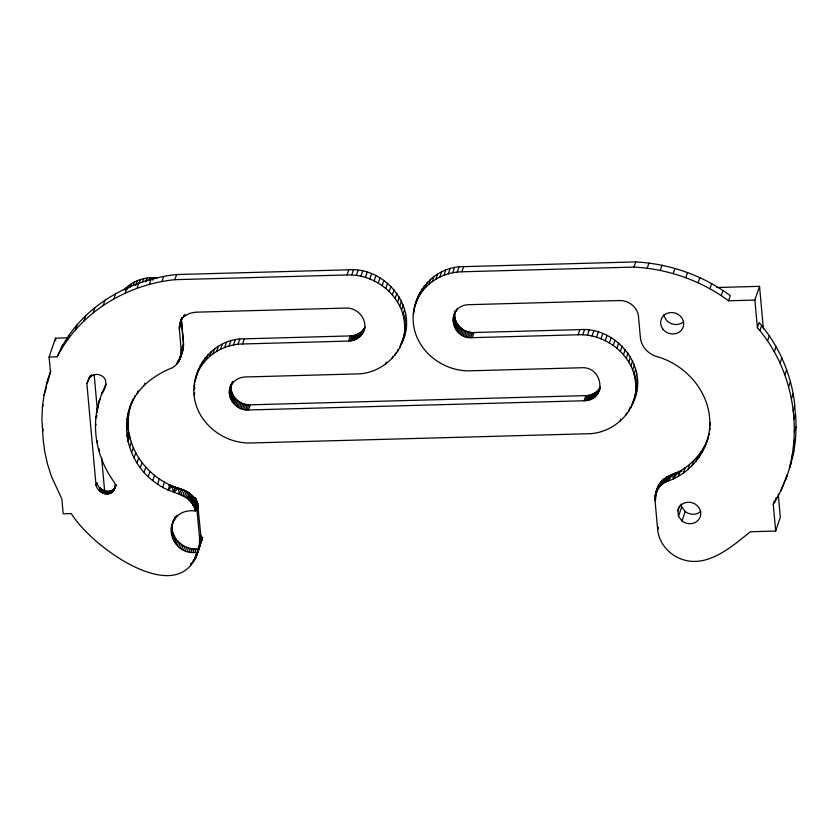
<?xml version="1.0" encoding="UTF-8"?>
<svg xmlns="http://www.w3.org/2000/svg" width="838" height="838" viewBox="0 0 838 838"><rect width="100%" height="100%" fill="white"/><g stroke="black" fill="none" stroke-linecap="round" stroke-linejoin="round"><path stroke-width="1.26" d="M200.649 535.953L202.649 537.629L197.674 552.263C165.715 557.291 161.325 506.969 195.505 510.971C191.734 492.912 169.412 493.781 157.596 484.102C130.602 466.839 118.273 429.779 132.551 400.491M131.346 403.591C126.245 415.952 129.523 429.108 128.046 441.846L129.785 436.703L128.968 432.45L127.041 436.273L128.664 431.476M677.869 510.751L678.497 516.302L682.006 520.964A11.617 10.622 18.7 0 0 699.332 518.691A11.617 10.622 18.7 0 0 692.984 503.051A11.617 10.622 18.7 0 0 677.869 510.751L679.461 506.037M129.597 408.735C135.861 388.382 153.867 375.036 172.869 367.568C178.515 363.786 181.867 356.894 181.186 350.116L179.238 327.731L181.72 318.042M68.548 337.819L55.465 338.185L49.086 357.04L50.469 371.674L46.729 383.228L44.037 395.086L42.424 407.163L41.9 419.388L43.199 439.908L44.864 452.258L47.619 464.482L51.453 476.518L61.855 498.935L63.185 513.788L71.314 513.568C93.437 550.147 194.123 620.309 200.785 535.252L197.653 503.397L195.883 498.861L191.326 495.687M195.746 377.917C201.508 357.69 221.997 344.188 242.601 343.978L348.566 341.066C356.401 341.056 363.755 335.169 364.865 327.249C362.121 332.581 356.223 335.808 350.305 335.923L244.34 338.835C214.978 338.248 191.389 366.332 194.07 394.928C196.459 422.981 224.05 444.182 251.505 442.967L587.071 433.759C613.741 434.126 638.839 410.117 635.602 382.798C633.214 354.757 605.612 333.555 578.157 334.76L472.192 337.672C450.153 339.547 445.544 304.948 469.228 304.676L619.345 300.549C628.5 300.151 637.697 307.211 638.493 316.565L640.379 337.505C641.154 346.513 648.298 354.118 656.845 356.538C685.096 364.509 708.508 390.351 709.723 420.267C711.452 447.639 692.104 473.302 666.42 481.661C659.108 484.877 654.237 492.849 655.075 500.831L657.652 529.501C658.773 542.49 668.221 553.782 680.121 558.6C706.35 569.316 731.385 547.046 750.324 531.753L775.684 531.051L780.325 517.339L778.23 493.98M632.512 403.853C650.906 368.888 617.334 326.705 579.906 329.617L473.941 332.529C462.901 333.252 452.08 322.274 455.264 311.128M793.796 419.293L795.534 414.14C796.928 432.293 795.356 450.865 789.417 468.128C801.788 419.89 790.203 365.504 757.384 327.689L754.902 300.067L759.542 286.345L716.689 287.528M89.54 377.09L86.88 383.542L96.035 485.349C97.994 492.922 109.16 497.542 114.073 490.251C115.686 487.81 115.623 484.49 114.104 482.018C96.873 458.606 90.389 426.94 99.89 399.139L97.061 409.677M96.621 417.586L96.747 415.239L95.878 417.806M181.259 319.749L181.05 324.034L179.301 329.177M197.674 552.263L197.401 553.279L199.402 547.444L196.49 555.929L200.073 545.088L198.836 548.838C184.088 551.247 168.27 536.949 172.879 521.802M414.988 305.734C420.749 285.507 441.238 272.004 461.843 271.795L634.041 267.071C667.907 268.925 701.28 280.541 728.557 300.79L730.296 295.646C703.019 275.398 669.646 263.781 635.78 261.917L463.582 266.652C434.22 266.065 410.63 294.159 413.312 322.745C415.7 350.797 443.292 371.999 470.747 370.794L581.132 367.756C603.13 365.881 607.822 400.47 584.096 400.753L248.54 409.971C235.352 411.008 224.416 395.704 231.466 383.856M598.657 392.09L600.396 386.947C597.662 392.278 591.754 395.505 585.846 395.609L250.279 404.827C239.647 405.466 229.13 395.41 231.351 384.527M229.947 388.287C231.875 381.541 238.704 377.048 245.576 376.974L355.951 373.947C382.62 374.314 407.718 350.305 404.482 322.986C402.093 294.945 374.502 273.743 347.047 274.948L174.849 279.683C126.381 284.543 79.547 312.825 57.214 356.82L49.086 357.04M401.402 344.041C419.796 309.075 386.224 266.893 348.786 269.805L176.588 274.539C126.8 279.693 76.897 309.568 57.214 356.82M171.916 485.862L171.874 486.553M191.315 495.625L195.883 498.861M186.822 492.199L189.671 493.488L188.885 499.72L191.022 494.588L190.163 500.988L191.912 495.373C187.314 490.796 180.935 488.994 174.933 487.056C152.998 478.844 135.054 459.716 129.785 436.703M175.425 488.166L175.551 487.297L173.665 492.472L171.895 486.25L173.634 486.543M97.26 411.751L97.941 407.1M678.371 471.951L678.539 476.068L679.22 471.532C692.712 464.095 703.48 451.724 708.403 437.069L706.654 442.213M190.896 494.996L195.621 498.977L193.306 505.272L194.458 497.961L188.843 493.477L190.708 494.315L188.885 499.72L190.017 493.75M710.268 422.404L709.723 425.861L710.142 423.599M194.458 497.961L193.306 505.272L195.254 498.736L194.07 497.688L195.621 498.977L194.102 506.833L196.417 499.972L194.133 497.363L192.384 503.764L193.494 496.934L191.336 502.339L191.912 495.373L189.367 494.399M197.653 503.397L195.285 510.08L197.653 503.397L196.815 508.331L199.622 538.677L199.214 547.12L200.554 542.668L199.612 544.333L200.911 537.734L199.622 538.677L200.785 535.252M191.347 495.436L196.417 499.972L189.618 494.357L194.301 497.793L192.384 503.764L193.683 497.144M198.585 549.634L193.955 560.936L195.945 555.06L195.642 555.573M190.163 500.988L191.378 494.891M655.798 495.771L655.065 497.458C655.641 482.112 668.284 473.983 682.017 471.155M188.739 493.603L192.646 496.075L191.336 502.339L193.243 496.683L189.398 494.211M179.091 359.418L178.651 361.419L180.327 356.611M194.825 498.327L194.133 497.793L194.961 498.463L193.306 505.272L195.359 498.82L194.091 497.751L195.464 498.893L193.306 505.272L194.825 498.327L191.473 495.708L194.112 497.583L192.384 503.764M202.649 537.629L195.338 558.496L195.966 555.604M46.048 388.759L46.593 386.381M47.127 384.014L50.709 371.15M195.285 510.08L197.181 501.836L194.762 508.436L196.584 500.307L194.102 506.833M172.9 486.721L174.933 487.056L173.665 492.472L178.295 488.24L179.416 494.41L181.197 489.141L186.026 491.152M178.442 360.665L177.729 362.823L178.253 360.623M196.721 375.885L197.485 372.763M416.727 300.591L413.962 309.892M197.276 552.472L195.338 558.496L196.134 555.301M178.955 489.046L179.102 488.491L182.485 490.01M193.306 505.272L195.118 498.62M196.406 554.232L197.202 552.64L195.338 558.496L196.302 554.986M177.729 362.823L178.4 360.445M197.108 552.829L195.338 558.496L196.731 553.625M180.61 356.789L182.914 349.928L179.437 359.931L180.421 356.548M657.987 487.297L658.322 486.187L655.651 494.148L658.479 485.82L659.422 484.972L658.542 485.663L656.164 492.555L658.773 485.202L660.815 483.547M197.024 553.017L195.338 558.496L196.825 553.415M662.25 480.509L659.579 486.794L661.402 481.389L662.984 480.31L662.25 480.509L660.742 485.548L662.544 480.216L668.776 476.654C665.351 477.388 665.875 479.022 662.544 480.216L663.193 480.446M186.947 492L189.137 493.1L187.503 498.547L189.671 493.488M195.338 558.496L196.93 553.216M181.092 352.955L182.914 349.928M182.255 352.023L179.437 359.931L182.359 351.73M153.029 280.039L153.794 277.64L157.219 277.849M149.614 280.101L150.379 277.703L153.794 277.64L152.474 279.829M657.882 487.632L655.285 495.792L657.558 489.193M145.843 281.641L146.996 278.048L150.379 277.703L149.059 279.944M658.291 486.239L655.651 494.148L658.647 485.432L660.711 483.557M655.054 499.134L655.787 496.85M179.437 359.931L181.165 354.61M181.825 353.144L180.097 358.392L183.585 344.858L181.333 319.11M775.684 531.051L773.265 504.204C781.592 491.623 786.788 477.335 791.156 462.985M181.93 352.861L180.097 358.392L183.019 349.593L183.512 346.628L181.27 351.803L183.585 344.858L181.186 350.116L183.512 343.255L181.312 319.184M660.952 482.709L659.516 483.872L657.61 489.528L660.742 482.625L657.61 489.528L659.37 484.134L656.814 491.016L658.773 485.202M46.729 383.228L48.468 378.085M44.037 395.086L45.786 389.942M61.017 349.76L62.756 344.617M42.424 407.163L43.126 405.11M67.742 339.568L69.481 334.425M75.378 329.973L77.117 324.83M42.466 431.654L43.272 429.255M83.884 321.038L85.623 315.895M93.186 312.836L94.924 307.693M103.221 305.409L104.97 300.266M113.937 298.81L115.675 293.667M86.88 383.542L89.697 376.974M89.111 378.692L90.347 375.497M89.477 378.074L90.473 375.77M89.896 377.488L91.468 374.722M125.501 290.053L126.318 287.654C132.027 282.437 139.359 279.159 146.996 278.048L145.77 281.652M125.239 293.101L126.988 287.947M127.575 289.173L128.79 285.569M130.246 287.308L131.461 283.705M133.085 285.674L134.3 282.081M135.683 285.486L137.306 280.688M137.065 288.293L138.815 283.15M105.787 384.453L101.723 393.975C105.368 389.178 108.636 380.253 102.236 376.126C98.936 373.738 94.003 373.706 90.892 376.44M139.213 283.15L140.428 279.546M105.452 385.868L106.028 384.15M142.45 282.27L143.675 278.666M95.459 426.05L96.035 424.332M149.332 284.438L151.081 279.295M96.946 442.579L97.522 440.872M98.842 450.76L99.418 449.042M161.954 281.568L163.703 276.414M96.035 485.349L96.904 482.772C98.716 491.843 113.612 495.132 116 485.055L114.733 488.983M99.135 490.052L100.005 487.486M99.607 490.649L100.476 488.083M100.12 491.215L101 488.638M100.696 491.728L101.566 489.151M101.304 492.199L102.173 489.622M128.078 414.066L129.817 408.923M131.608 403.56L133.001 399.443M101.953 492.618L102.823 490.041M127.051 419.534L128.801 414.391M134.09 398.595L135.138 395.505M102.645 492.985L103.514 490.419M174.849 279.683L176.588 274.539M103.357 493.299L104.226 490.733M137.034 393.86L138.081 390.77M126.538 430.68L128.162 425.872L126.538 425.076L128.277 419.932M104.09 493.561L104.96 490.984M104.844 493.75L105.714 491.183M105.609 493.886L106.478 491.319M106.384 493.959L107.254 491.393M107.159 493.97L108.029 491.403M144.188 385.239L144.89 383.186M107.924 493.917L108.793 491.351M108.678 493.802L109.548 491.236M109.411 493.624L110.281 491.058M110.134 493.393L111.004 490.817M110.815 493.1L111.684 490.523M111.475 492.744L112.344 490.167M112.083 492.335L112.952 489.769M112.659 491.885L113.528 489.308M113.182 491.382L114.052 488.816M113.654 490.838L114.523 488.271M115.277 486.197L115.854 484.479M114.073 490.251L115.822 485.202M129.555 447.335L131.304 442.192M131.556 452.719L133.294 447.565M134.028 457.936L135.766 452.792M179.521 324.893L181.972 317.77M179.311 326.307L181.06 321.164M179.856 323.499L182.338 317.571M179.238 327.731L180.987 322.588L180.809 320.116M181.647 319.624L184.119 315.308M183.428 317.372L185.167 314.302M136.961 462.974L138.699 457.831M140.323 467.782L142.062 462.639M180.18 356.894L178.651 361.419L180.097 356.559L179.521 357.428M144.094 472.339L145.833 467.185M148.253 476.592L149.992 471.448M152.767 480.52L154.506 475.376M157.596 484.102L159.335 478.948M197.15 373.874L198.899 368.73M194.72 382.065L196.469 376.922M198.941 369.987L200.68 364.844M194.102 386.308L194.804 384.254M201.099 366.279L202.838 361.136M194.238 389.586L194.929 387.523M203.603 362.77L205.341 357.627M162.719 487.297L164.458 482.154M194.07 394.928L194.772 392.875M206.441 359.502L208.18 354.359M209.584 356.496L211.333 351.352M213.02 353.762L214.758 348.618M172.324 486.019L168.082 490.094L169.831 484.951M216.707 351.332L218.446 346.188M220.624 349.226L222.374 344.083M224.752 347.456L226.49 342.313M229.036 346.042L230.785 340.898M181.155 494.986L182.642 489.633M171.298 526.966L173.466 520.115M173.057 521.927L173.833 519.644M171.036 528.726L172.199 525.3M173.948 520.377L175.111 516.952M233.467 344.984L235.206 339.84M170.952 530.517L172.104 527.092M174.995 518.921L175.771 516.637M182.841 495.698L184.622 490.45L182.579 489.79M171.025 532.319L172.188 528.893M176.179 517.559L176.954 515.276M171.266 534.12L172.429 530.684M184.475 496.536L186.256 491.267M171.685 535.891L172.848 532.465M172.261 537.64L173.414 534.204M186.026 497.489L187.817 492.189M238.002 344.292L239.741 339.149M172.995 539.337L174.147 535.911M173.875 540.981L175.037 537.546M174.912 542.553L176.074 539.117M242.601 343.978L244.34 338.835M176.085 544.04L177.247 540.615M229.612 389.67L232.063 382.557M229.403 391.084L231.141 385.941M177.384 545.433L178.546 542.008M231.738 384.412L232.786 381.321M229.329 392.519L231.079 387.376M229.392 393.965L231.131 388.811M229.591 395.4L231.33 390.246M178.808 546.722L179.961 543.296M229.916 396.814L231.665 391.671M230.377 398.218L232.126 393.064M180.338 547.905L181.49 544.47M230.963 399.569L232.713 394.426M231.676 400.889L233.414 395.746M181.961 548.953L183.124 545.528M195.505 510.971L197.998 504.989L197.045 510.017L198.208 506.581M232.503 402.146L234.242 397.003M183.669 549.875L184.831 546.449M233.435 403.34L235.185 398.186M234.483 404.45L236.222 399.307M185.449 550.66L186.612 547.235M235.614 405.487L237.353 400.344M187.293 551.299L188.456 547.874M236.84 406.43L238.579 401.276M189.179 551.792L190.341 548.366M238.139 407.268L239.888 402.125M239.511 408.001L241.25 402.858M191.095 552.127L192.258 548.701M240.935 408.63L242.674 403.487M193.023 552.315L194.186 548.88M242.412 409.143L244.151 404M191.221 563.304L190.509 565.42L191.452 563.031M194.961 552.336L196.113 548.911M243.921 409.541L245.66 404.387M192.342 563.251L193.452 559.962M200.816 539.222L201.581 536.949M197.433 552.074L201.728 539.63L197.339 552.315M245.45 409.803L247.189 404.66M246.99 409.95L248.739 404.806M248.54 409.971L250.279 404.827M347.047 274.948L348.786 269.805M351.677 275.011L353.416 269.867M356.318 275.451L358.056 270.307M360.906 276.257L362.655 271.114M365.431 277.441L367.18 272.287M348.566 341.066L350.305 335.923M369.851 278.97L371.59 273.827M350.106 340.961L351.845 335.818M351.614 340.731L353.353 335.588M353.091 340.375L354.83 335.231M374.136 280.856L375.874 275.712M354.516 339.903L356.265 334.76M355.888 339.317L357.637 334.173M357.198 338.615L358.936 333.472M358.434 337.808L360.172 332.665M359.575 336.897L361.314 331.754M378.242 283.066L379.981 277.923M360.623 335.891L362.362 330.748M361.566 334.802L363.304 329.659M362.404 333.629L364.142 328.486M363.116 332.393L365.106 326.988M382.149 285.59L383.888 280.447M385.815 288.419L387.554 283.275M389.22 291.519L390.969 286.366M392.341 294.861L394.09 289.718M395.159 298.433L396.898 293.29M397.631 302.214L399.38 297.061M399.768 306.153L401.507 301.01M401.528 310.228L403.267 305.084M385.532 364.153L386.234 362.1M402.9 314.418L404.649 309.274M403.895 318.681L405.634 313.538M392.111 358.413L392.813 356.36M404.482 322.986L406.221 317.843M394.949 355.144L395.641 353.091M404.67 327.312L406.409 322.169M397.453 351.646L398.155 349.582M404.45 331.607L406.189 326.464M399.611 347.938L401.35 342.794M403.832 335.849L405.571 330.706M416.392 301.69L418.131 296.547M418.183 297.804L419.922 292.661M413.344 314.135L414.391 311.045M420.341 294.096L422.08 288.953M422.844 290.587L424.583 285.444M425.683 287.319L427.422 282.176M428.826 284.312L430.564 279.169M432.261 281.578L434 276.435M435.949 279.159L437.687 274.016M439.866 277.053L441.605 271.9M443.993 275.283L445.732 270.129M448.278 273.858L450.027 268.715M452.709 272.8L454.447 267.657M457.244 272.109L458.983 266.966M461.843 271.795L463.582 266.652M453.526 316.272L455.338 310.877M453.222 317.592L454.971 312.448M453.044 318.932L454.783 313.789M455.118 312.553L455.809 310.5M452.991 320.294L454.73 315.151M455.862 311.422L456.563 309.358M456.71 310.353L457.412 308.3M453.054 321.656L454.793 316.513M453.243 323.091L454.992 317.948M453.578 324.516L455.317 319.372M454.039 325.909L455.778 320.765M454.625 327.27L456.364 322.127M455.327 328.58L457.077 323.437M456.155 329.837L457.904 324.694M457.098 331.031L458.836 325.888M458.135 332.152L459.873 327.009M459.276 333.178L461.015 328.035M460.491 334.121L462.241 328.978M461.801 334.97L463.54 329.816M463.163 335.703L464.912 330.56M464.598 336.331L466.337 331.188M466.064 336.845L467.803 331.701M467.573 337.232L469.311 332.089M469.102 337.505L470.851 332.361M470.652 337.651L472.391 332.508M472.192 337.672L473.941 332.529M578.157 334.76L579.906 329.617M582.798 334.823L584.536 329.68M587.428 335.263L589.166 330.12M592.026 336.069L593.765 330.926M596.551 337.243L598.29 332.099M600.972 338.782L602.711 333.639M584.096 400.753L585.846 395.609M605.245 340.668L606.995 335.525M585.636 400.648L587.375 395.505M587.145 400.417L588.884 395.274M588.622 400.072L590.361 394.928M634.041 267.071L635.78 261.917M590.046 399.6L591.796 394.447M609.362 342.878L611.101 337.735M591.429 399.003L593.168 393.86M592.728 398.301L594.477 393.158M593.964 397.495L595.703 392.352M595.106 396.584L596.845 391.44M596.153 395.578L597.892 390.435M613.259 345.403L614.998 340.259M597.096 394.489L598.845 389.345M597.934 393.326L599.673 388.183M599.254 390.791L600.417 387.386M616.936 348.231L618.674 343.088M647.208 268.233L648.947 263.09M620.34 351.332L622.079 346.178M623.462 354.673L625.2 349.53M626.269 358.245L628.018 353.102M628.751 362.016L630.49 356.873M660.281 270.412L662.02 265.258M630.878 365.965L632.617 360.811M632.638 370.04L634.387 364.897M634.02 374.23L635.759 369.087M620.089 421.242L620.78 419.178M635.005 378.493L636.754 373.35M635.602 382.798L637.341 377.655M673.176 273.565L674.915 268.422M626.07 414.957L626.761 412.904M635.78 387.125L637.529 381.981M628.573 411.458L629.966 407.341M635.571 391.419L637.309 386.276M630.731 407.75L635.665 394.677M634.942 395.662L636.691 390.518M685.809 277.703L687.548 272.56M698.085 282.773L699.824 277.629M709.933 288.743L711.672 283.6M721.256 295.584L722.995 290.44M656.164 492.555L658.322 486.187M655.012 498.348L655.787 496.065M655.075 500.831L655.85 498.547M662.02 484.416L663.811 479.116M663.392 483.379L665.676 478.278L664.031 478.959M664.859 482.458L666.639 477.21L672.17 475.502M666.42 481.661L668.19 476.403L669.824 475.722L668.043 480.981L672.537 474.664L675.177 473.533L673.417 478.739L672.537 474.664L675.397 474.214M657.652 529.501L658.427 527.217M678.539 476.068L680.278 470.925M683.379 472.999L685.117 467.845M687.904 469.531L689.643 464.388M692.073 465.708L693.812 460.565M695.854 461.549L697.593 456.406M678.497 516.302L681.692 506.864L680.98 504.109M699.227 457.087L700.966 451.944M709.556 430.386L710.247 428.323M702.16 452.352L703.91 447.209M704.653 447.387L706.392 442.234M708.183 436.881L709.22 433.791M682.006 520.964L685.201 511.526L681.692 506.864M757.384 327.689L759.123 322.546C779.078 345.864 791.91 375.298 794.801 405.896L793.052 411.039M759.898 330.57L761.637 325.427M767.566 340.919L769.305 335.776M774.312 351.782L776.061 346.639M780.115 363.084L781.854 357.941M784.923 374.743L786.662 369.589M788.694 386.674L790.433 381.531M791.407 398.794L793.157 393.651M794.361 431.664L796.1 426.521M773.265 504.204L774.312 501.114M793.816 443.993L795.555 438.85M774.857 501.826L776.25 497.709M792.161 456.176L793.9 451.033M780.733 491.037L787.343 474.633L785.604 479.776M182.443 351.457L181.102 352.788L183.019 349.593L180.977 355.155L183.344 348.032L181.197 353.489M655.065 497.458L657.39 490.597M656.814 491.016L659.59 484.374M661.957 480.792L658.532 488.114L660.48 482.499M99.02 401.706L102.592 391.398M363.713 331.104C368.49 319.697 357.271 307.211 345.602 308.07L195.484 312.197L189.524 313.349L184.475 316.366M404.555 334.865L401.8 341.82M176.682 364.153L177.52 361.859M658.532 488.114L660.878 481.997M200.062 543.422L201.497 540.07M180.568 355.762L181.018 354.914M168.082 490.094L170.994 485.485L169.087 485.338M673.417 478.739L678.015 472.129M186.895 492.074L189.137 493.1M181.134 352.63L182.537 351.185M124.055 289.927L126.318 287.654M658.542 485.663L661.004 483.495M181.134 353.343L182.076 352.494M660.48 483.348L659.139 484.511L660.606 483.369M678.476 472.339L673.574 474.214L675.271 473.983M658.647 485.432L659.276 485.013M669.855 476.204L671.783 474.957M126.538 425.076L128.109 424.541M675.627 473.313L678.675 472.915M169.087 485.569L170.994 485.485M728.557 300.79L754.902 300.067M172.89 486.909L174.933 487.056M177.164 487.852L173.068 487.129M178.295 488.24L175.488 487.716L179.007 488.837L175.456 487.946M191.651 495.604L192.646 496.075M188.969 493.331L190.708 494.315M191.556 495.667L193.243 496.683M188.843 493.477L191.766 495.509M197.737 548.303L198.795 549.068M195.841 498.935L194.091 497.489L195.725 498.998M194.07 497.688L195.359 498.82M55.465 338.185L55.696 340.616M794.686 406.241L795.419 414.485M759.542 286.345L763.397 329.177M94.17 374.775L97.554 412.348M101.628 457.684L104.666 491.361M180.799 320.284L181.05 324.034M700.736 511.41A11.617 10.622 18.7 0 1 685.201 511.526M683.661 321.677A11.617 10.622 18.7 0 1 671.626 323.761A11.617 10.622 18.7 0 1 663.905 314.376M180.987 322.588L180.767 320.001L180.987 322.588M662.858 329.093A11.617 10.622 18.7 0 0 682.708 328.129A11.617 10.622 18.7 0 0 670.955 312.543A11.617 10.622 18.7 0 0 662.858 329.093"/></g></svg>
